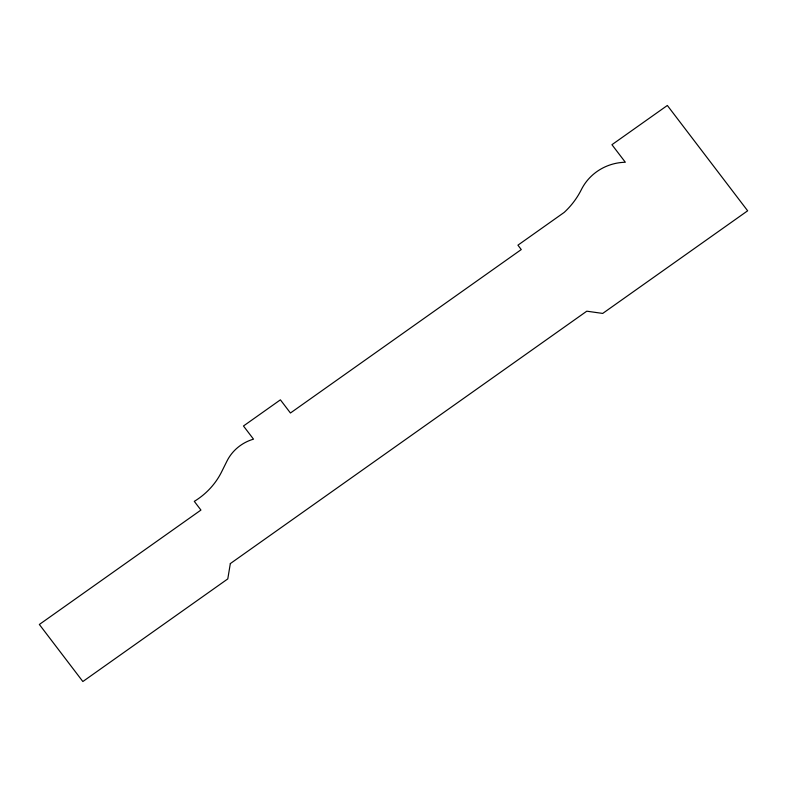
<?xml version="1.0" encoding="UTF-8"?>
<svg xmlns="http://www.w3.org/2000/svg" width="787" height="787" viewBox="0 0 787 787"><rect width="100%" height="100%" fill="white"/><g stroke="black" fill="none" stroke-linecap="round" stroke-linejoin="round"><path stroke-width="1.18" d="M230.325 563.59L227.787 578.898L82.851 681.532L39.35 624.475L200.931 510.065L194.291 501.358A73.053 69.974 -8.8 0 0 221.629 471.826L226.981 461.064A42.714 40.914 -8.8 0 1 253.503 439.156L243.468 425.993L280.398 399.835L290.442 413.008L521.269 249.558L517.925 245.17L564.21 212.392A81.189 77.765 -8.8 0 0 581.426 189.5A49.345 47.269 -8.8 0 1 625.331 162.25L611.942 144.7L667.346 105.468L747.65 210.798L602.714 313.423L586.787 311.19L230.325 563.59"/></g></svg>
